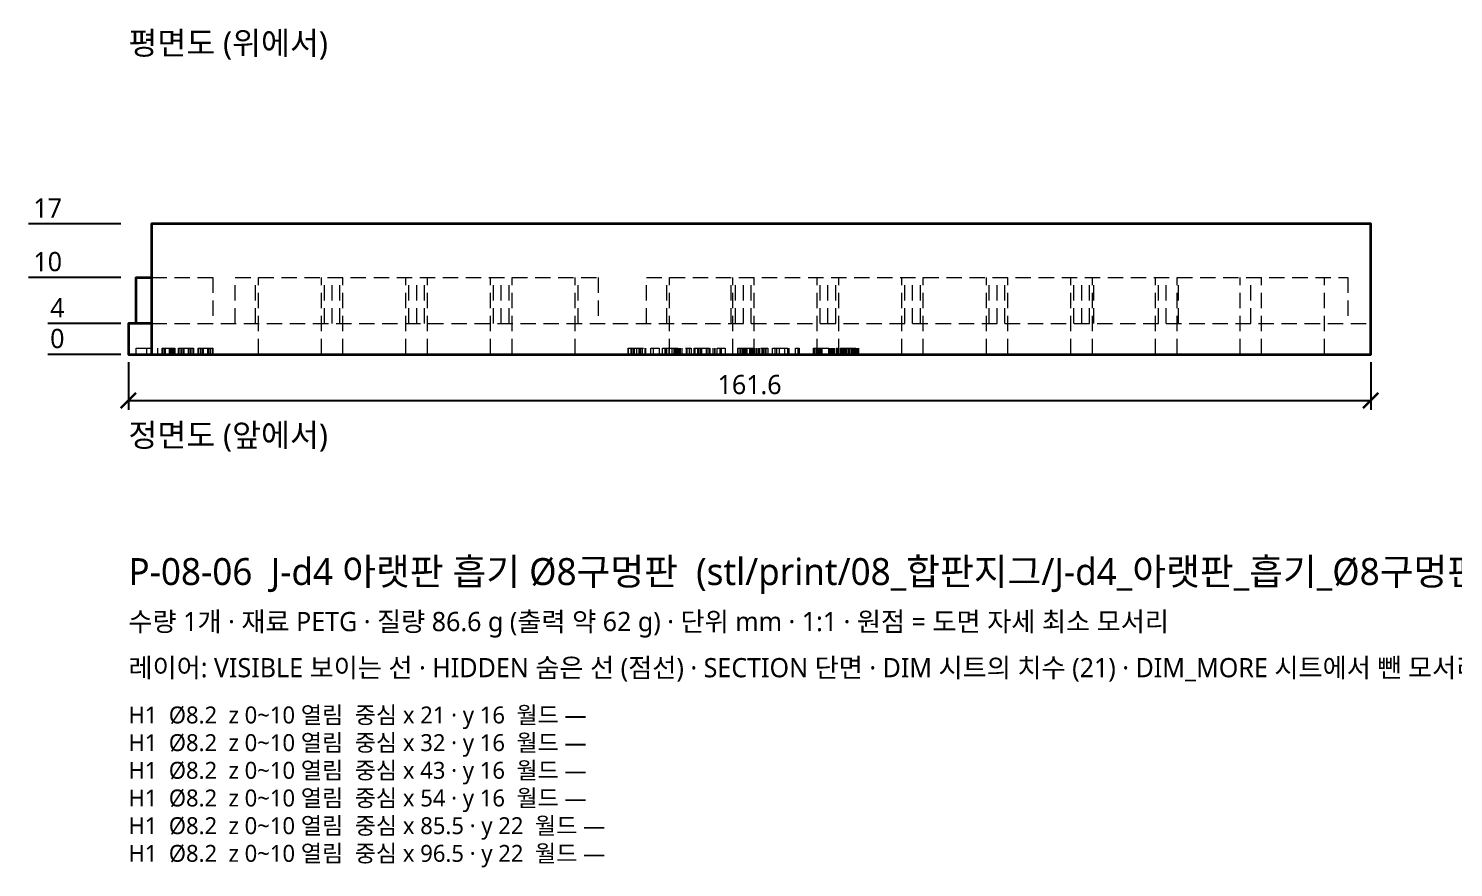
# Model space of a CAD drawing. Header units: millimetres. Extents: x -32 to 469, y -279 to 148.
# Drawn here: x -13 to 172.4, y -66.7 to 42.4 of the extents above; entities that cross this region are included whole.
import ezdxf

# ---------------------------------------------------------------- set-up
doc = ezdxf.new("R2010")
doc.units = ezdxf.units.MM
doc.linetypes.add('HIDDEN', pattern=[3, 2, -1])
for name, color, linetype, lineweight in [('DIM', 4, 'CONTINUOUS', 13), ('HIDDEN', 8, 'HIDDEN', 18), ('TEXT', 7, 'CONTINUOUS', 18), ('VISIBLE', 7, 'CONTINUOUS', 35)]:
    doc.layers.add(name, color=color, linetype=linetype, lineweight=lineweight)
doc.styles.add('KR', font='malgun.ttf')
doc.dimstyles.new('TOCCATA', dxfattribs={"dimtxt": 2.5, "dimasz": 2, "dimexe": 1.2, "dimexo": 1, "dimgap": 0.8, "dimtad": 1, "dimdsep": 46, "dimtxsty": 'KR', "dimblk": 'ARCHTICK', "dimcen": 2.5, "dimazin": 3, "dimtfac": 0.5, "dimtmove": 2, "dimatfit": 3})

# ---------------------------------------------------------------- blocks, each defined once
blk = doc.blocks.new('_ARCHTICK')
at = {"color": 0, "linetype": 'BYBLOCK', "const_width": 0.15}
blk.add_lwpolyline([(-0.5, -0.5), (0.5, 0.5)], dxfattribs=at)

msp = doc.modelspace()

# ---------------------------------------------------------------- linework, layer by layer
at = {"layer": 'HIDDEN'}
for points in [[(3.003, 10), (11, 10), (11, 4)], [(13.9, 4), (13.9, 10), (61.1, 10), (61.1, 4)], [(16.516, 4), (16.516, 10)], [(16.9, 0), (16.9, 10)], [(25.1, 0), (25.1, 10)], [(25.484, 4), (25.484, 10)], [(26.5, 4), (26.5, 10)], [(27.516, 4), (27.516, 10)], [(27.9, 0), (27.9, 10)], [(36.1, 0), (36.1, 10)], [(36.484, 4), (36.484, 10)], [(37.5, 4), (37.5, 10)], [(38.516, 4), (38.516, 10)], [(38.9, 0), (38.9, 10)], [(47.1, 0), (47.1, 10)], [(47.484, 4), (47.484, 10)], [(48.5, 4), (48.5, 10)], [(49.516, 4), (49.516, 10)], [(49.9, 0), (49.9, 10)], [(58.1, 0), (58.1, 10)], [(58.484, 4), (58.484, 10)], [(67.4, 4), (67.4, 10), (158.6, 10), (158.6, 4)], [(70.016, 4), (70.016, 10)], [(70.4, 0), (70.4, 10)], [(78.4, 4), (78.4, 10)], [(78.6, 0), (78.6, 10)], [(78.984, 4), (78.984, 10)], [(80, 4), (80, 10)], [(81.016, 4), (81.016, 10)], [(81.4, 0), (81.4, 10)], [(89.6, 0), (89.6, 10)], [(89.984, 4), (89.984, 10)], [(91, 4), (91, 10)], [(92.016, 4), (92.016, 10)], [(92.4, 0), (92.4, 10)], [(100.6, 0), (100.6, 10)], [(100.984, 4), (100.984, 10)], [(102, 4), (102, 10)], [(103.016, 4), (103.016, 10)], [(103.4, 0), (103.4, 10)], [(111.6, 0), (111.6, 10)], [(111.984, 4), (111.984, 10)], [(113, 4), (113, 10)], [(114.016, 4), (114.016, 10)], [(114.4, 0), (114.4, 10)], [(122.6, 0), (122.6, 10)], [(122.984, 4), (122.984, 10)], [(124, 4), (124, 10)], [(125.016, 4), (125.016, 10)], [(125.4, 0), (125.4, 10)], [(125.6, 4), (125.6, 10)], [(133.6, 0), (133.6, 10)], [(133.984, 4), (133.984, 10)], [(135, 4), (135, 10)], [(136.4, 0), (136.4, 10)], [(136.6, 4), (136.6, 10)], [(144.6, 0), (144.6, 10)], [(146, 4), (146, 10)], [(147.4, 0), (147.4, 10)], [(155.6, 0), (155.6, 10)], [(3.003, 4), (161.6, 4)], [(1.004, 0), (1.004, 0.8), (3.777, 0.8), (3.777, 0)], [(2.388, 0), (2.388, 0.8)], [(4.368, 0), (4.368, 0.8), (6.037, 0.8), (6.037, 0)], [(4.4, 0), (4.4, 0.8)], [(4.492, 0), (4.492, 0.8)], [(4.704, 0), (4.704, 0.8)], [(4.756, 0), (4.756, 0.8)], [(4.812, 0), (4.812, 0.8)], [(5.351, 0), (5.351, 0.8)], [(5.516, 0), (5.516, 0.8)], [(5.518, 0), (5.518, 0.8)], [(5.623, 0), (5.623, 0.8)], [(5.644, 0), (5.644, 0.8)], [(5.837, 0), (5.837, 0.8)], [(5.94, 0), (5.94, 0.8)], [(5.977, 0), (5.977, 0.8)], [(6.532, 0), (6.532, 0.8), (8.476, 0.8), (8.476, 0)], [(6.588, 0), (6.588, 0.8)], [(6.872, 0), (6.872, 0.8)], [(6.9, 0), (6.9, 0.8)], [(7.117, 0), (7.117, 0.8)], [(7.133, 0), (7.133, 0.8)], [(7.226, 0), (7.226, 0.8)], [(7.229, 0), (7.229, 0.8)], [(7.802, 0), (7.802, 0.8)], [(7.805, 0), (7.805, 0.8)], [(7.902, 0), (7.902, 0.8)], [(7.908, 0), (7.908, 0.8)], [(8.125, 0), (8.125, 0.8)], [(8.152, 0), (8.152, 0.8)], [(8.423, 0), (8.423, 0.8)], [(9.052, 0), (9.052, 0.8), (10.996, 0.8), (10.996, 0)], [(9.108, 0), (9.108, 0.8)], [(9.392, 0), (9.392, 0.8)], [(9.42, 0), (9.42, 0.8)], [(9.637, 0), (9.637, 0.8)], [(9.653, 0), (9.653, 0.8)], [(9.746, 0), (9.746, 0.8)], [(9.749, 0), (9.749, 0.8)], [(10.322, 0), (10.322, 0.8)], [(10.325, 0), (10.325, 0.8)], [(10.422, 0), (10.422, 0.8)], [(10.428, 0), (10.428, 0.8)], [(10.645, 0), (10.645, 0.8)], [(10.672, 0), (10.672, 0.8)], [(10.943, 0), (10.943, 0.8)], [(65.015, 0), (65.015, 0.8), (67.25, 0.8), (67.25, 0)], [(65.066, 0), (65.066, 0.8)], [(65.385, 0), (65.385, 0.8)], [(65.422, 0), (65.422, 0.8)], [(65.64, 0), (65.64, 0.8)], [(65.814, 0), (65.814, 0.8)], [(66.135, 0), (66.135, 0.8)], [(66.456, 0), (66.456, 0.8)], [(66.629, 0), (66.629, 0.8)], [(66.844, 0), (66.844, 0.8)], [(66.88, 0), (66.88, 0.8)], [(67.199, 0), (67.199, 0.8)], [(67.935, 0), (67.935, 0.8), (69.03, 0.8), (69.03, 0)], [(68.315, 0), (68.315, 0.8)], [(69.475, 0), (69.475, 0.8), (73.195, 0.8), (73.195, 0)], [(69.49, 0), (69.49, 0.8)], [(69.805, 0), (69.805, 0.8)], [(69.87, 0), (69.87, 0.8)], [(70.02, 0), (70.02, 0.8)], [(70.329, 0), (70.329, 0.8)], [(70.74, 0), (70.74, 0.8)], [(70.987, 0), (70.987, 0.8)], [(71.12, 0), (71.12, 0.8)], [(71.21, 0), (71.21, 0.8)], [(71.315, 0), (71.315, 0.8)], [(71.385, 0), (71.385, 0.8)], [(71.435, 0), (71.435, 0.8)], [(71.5, 0), (71.5, 0.8)], [(71.685, 0), (71.685, 0.8)], [(71.71, 0), (71.71, 0.8)], [(71.815, 0), (71.815, 0.8)], [(72.045, 0), (72.045, 0.8)], [(72.05, 0), (72.05, 0.8)], [(72.585, 0), (72.585, 0.8)], [(72.687, 0), (72.687, 0.8)], [(72.965, 0), (72.965, 0.8)], [(72.98, 0), (72.98, 0.8)], [(73.6, 0), (73.6, 0.8), (77.63, 0.8), (77.63, 0)], [(73.655, 0), (73.655, 0.8)], [(73.715, 0), (73.715, 0.8)], [(74.085, 0), (74.085, 0.8)], [(74.22, 0), (74.22, 0.8)], [(74.23, 0), (74.23, 0.8)], [(74.47, 0), (74.47, 0.8)], [(74.575, 0), (74.575, 0.8)], [(74.6, 0), (74.6, 0.8)], [(75.215, 0), (75.215, 0.8)], [(75.3, 0), (75.3, 0.8)], [(75.555, 0), (75.555, 0.8)], [(75.67, 0), (75.67, 0.8)], [(76.045, 0), (76.045, 0.8)], [(76.285, 0), (76.285, 0.8)], [(76.31, 0), (76.31, 0.8)], [(76.585, 0), (76.585, 0.8)], [(76.96, 0), (76.96, 0.8)], [(77.13, 0), (77.13, 0.8)], [(79.265, 0), (79.265, 0.8), (83.155, 0.8), (83.155, 0)], [(79.33, 0), (79.33, 0.8)], [(79.575, 0), (79.575, 0.8)], [(79.634, 0), (79.634, 0.8)], [(79.825, 0), (79.825, 0.8)], [(79.95, 0), (79.95, 0.8)], [(80.02, 0), (80.02, 0.8)], [(80.1, 0), (80.1, 0.8)], [(80.224, 0), (80.224, 0.8)], [(80.376, 0), (80.376, 0.8)], [(80.465, 0), (80.465, 0.8)], [(80.84, 0), (80.84, 0.8)], [(80.965, 0), (80.965, 0.8)], [(80.996, 0), (80.996, 0.8)], [(81.132, 0), (81.132, 0.8)], [(81.199, 0), (81.199, 0.8)], [(81.262, 0), (81.262, 0.8)], [(81.29, 0), (81.29, 0.8)], [(81.375, 0), (81.375, 0.8)], [(81.41, 0), (81.41, 0.8)], [(81.475, 0), (81.475, 0.8)], [(81.68, 0), (81.68, 0.8)], [(81.725, 0), (81.725, 0.8)], [(81.777, 0), (81.777, 0.8)], [(81.785, 0), (81.785, 0.8)], [(82.007, 0), (82.007, 0.8)], [(82.1, 0), (82.1, 0.8)], [(82.145, 0), (82.145, 0.8)], [(82.445, 0), (82.445, 0.8)], [(82.621, 0), (82.621, 0.8)], [(82.825, 0), (82.825, 0.8)], [(82.965, 0), (82.965, 0.8)], [(83.765, 0), (83.765, 0.8), (87.235, 0.8), (87.235, 0)], [(84.145, 0), (84.145, 0.8)], [(84.325, 0), (84.325, 0.8)], [(84.705, 0), (84.705, 0.8)], [(85.375, 0), (85.375, 0.8)], [(85.76, 0), (85.76, 0.8)], [(85.945, 0), (85.945, 0.8)], [(86.76, 0), (86.76, 0.8)], [(87.14, 0), (87.14, 0.8)], [(89.115, 0), (89.115, 0.8), (92.23, 0.8), (92.23, 0)], [(89.225, 0), (89.225, 0.8)], [(89.28, 0), (89.28, 0.8)], [(89.294, 0), (89.294, 0.8)], [(89.5, 0), (89.5, 0.8)], [(89.53, 0), (89.53, 0.8)], [(89.655, 0), (89.655, 0.8)], [(89.698, 0), (89.698, 0.8)], [(89.725, 0), (89.725, 0.8)], [(89.795, 0), (89.795, 0.8)], [(89.955, 0), (89.955, 0.8)], [(90.058, 0), (90.058, 0.8)], [(90.14, 0), (90.14, 0.8)], [(90.216, 0), (90.216, 0.8)], [(90.245, 0), (90.245, 0.8)], [(91.125, 0), (91.125, 0.8)], [(91.185, 0), (91.185, 0.8)], [(91.245, 0), (91.245, 0.8)], [(91.339, 0), (91.339, 0.8)], [(91.41, 0), (91.41, 0.8)], [(91.58, 0), (91.58, 0.8)], [(91.645, 0), (91.645, 0.8)], [(91.702, 0), (91.702, 0.8)], [(91.745, 0), (91.745, 0.8)], [(91.845, 0), (91.845, 0.8)], [(91.85, 0), (91.85, 0.8)], [(92.101, 0), (92.101, 0.8)], [(92.112, 0), (92.112, 0.8)], [(92.17, 0), (92.17, 0.8)], [(92.64, 0), (92.64, 0.8), (94.985, 0.8), (94.985, 0)], [(92.697, 0), (92.697, 0.8)], [(92.735, 0), (92.735, 0.8)], [(92.787, 0), (92.787, 0.8)], [(92.83, 0), (92.83, 0.8)], [(92.882, 0), (92.882, 0.8)], [(93.04, 0), (93.04, 0.8)], [(93.08, 0), (93.08, 0.8)], [(93.16, 0), (93.16, 0.8)], [(93.207, 0), (93.207, 0.8)], [(93.287, 0), (93.287, 0.8)], [(93.295, 0), (93.295, 0.8)], [(93.306, 0), (93.306, 0.8)], [(93.34, 0), (93.34, 0.8)], [(93.39, 0), (93.39, 0.8)], [(93.487, 0), (93.487, 0.8)], [(93.705, 0), (93.705, 0.8)], [(93.8, 0), (93.8, 0.8)], [(93.875, 0), (93.875, 0.8)], [(94.114, 0), (94.114, 0.8)], [(94.17, 0), (94.17, 0.8)], [(94.242, 0), (94.242, 0.8)], [(94.312, 0), (94.312, 0.8)], [(94.319, 0), (94.319, 0.8)], [(94.325, 0), (94.325, 0.8)], [(94.435, 0), (94.435, 0.8)], [(94.48, 0), (94.48, 0.8)], [(94.519, 0), (94.519, 0.8)], [(94.526, 0), (94.526, 0.8)], [(94.56, 0), (94.56, 0.8)], [(94.682, 0), (94.682, 0.8)], [(94.797, 0), (94.797, 0.8)], [(94.85, 0), (94.85, 0.8)], [(94.929, 0), (94.929, 0.8)], [(94.935, 0), (94.935, 0.8)]]:
    msp.add_lwpolyline(points, dxfattribs=at)
at = {"layer": 'VISIBLE'}
for points in [[(3.003, 4), (0, 4), (0, 0), (161.6, 0), (161.6, 17), (3, 17), (3, 0)], [(1, 4), (1, 10), (3.003, 10)]]:
    msp.add_lwpolyline(points, dxfattribs=at)

# ---------------------------------------------------------------- texts
at = {"layer": 'TEXT', "style": 'KR'}
for s, height, p in [('평면도 (위에서)', 3, (0, 39)), ('정면도 (앞에서)', 3, (0, -12)), ('P-08-06  J-d4 아랫판 흡기 Ø8구멍판  (stl/print/08_합판지그/J-d4_아랫판_흡기_Ø8구멍판__1개.stl)', 3.5, (0, -30)), ('수량 1개 · 재료 PETG · 질량 86.6 g (출력 약 62 g) · 단위 mm · 1:1 · 원점 = 도면 자세 최소 모서리', 2.5, (0, -36)), ('레이어: VISIBLE 보이는 선 · HIDDEN 숨은 선 (점선) · SECTION 단면 · DIM 시트의 치수 (21) · DIM_MORE 시트에서 뺀 모서리 좌표 (0) · TEXT', 2.5, (0, -42)), ('H1  Ø8.2  z 0~10 열림  중심 x 21 · y 16  월드 —', 2.2, (0, -48)), ('H1  Ø8.2  z 0~10 열림  중심 x 32 · y 16  월드 —', 2.2, (0, -51.6)), ('H1  Ø8.2  z 0~10 열림  중심 x 43 · y 16  월드 —', 2.2, (0, -55.2)), ('H1  Ø8.2  z 0~10 열림  중심 x 54 · y 16  월드 —', 2.2, (0, -58.8)), ('H1  Ø8.2  z 0~10 열림  중심 x 85.5 · y 22  월드 —', 2.2, (0, -62.4)), ('H1  Ø8.2  z 0~10 열림  중심 x 96.5 · y 22  월드 —', 2.2, (0, -66))]:
    msp.add_text(s, height=height, dxfattribs=at).set_placement(p)

# ---------------------------------------------------------------- dimensions: what is measured, and where the dimension line sits
at = {"layer": 'DIM'}
for feature_location in [(0, 17), (0, 10), (0, 4), (0, 0)]:
    msp.add_ordinate_dim(feature_location=feature_location, offset=(-8, 0), dtype=0, origin=(0, 0), dimstyle='TOCCATA', dxfattribs=at).render()
msp.add_linear_dim(base=(0, -6), p1=(0, 0), p2=(161.6, 0), dimstyle='TOCCATA', dxfattribs=at).render()

doc.saveas('drawing.dxf')
